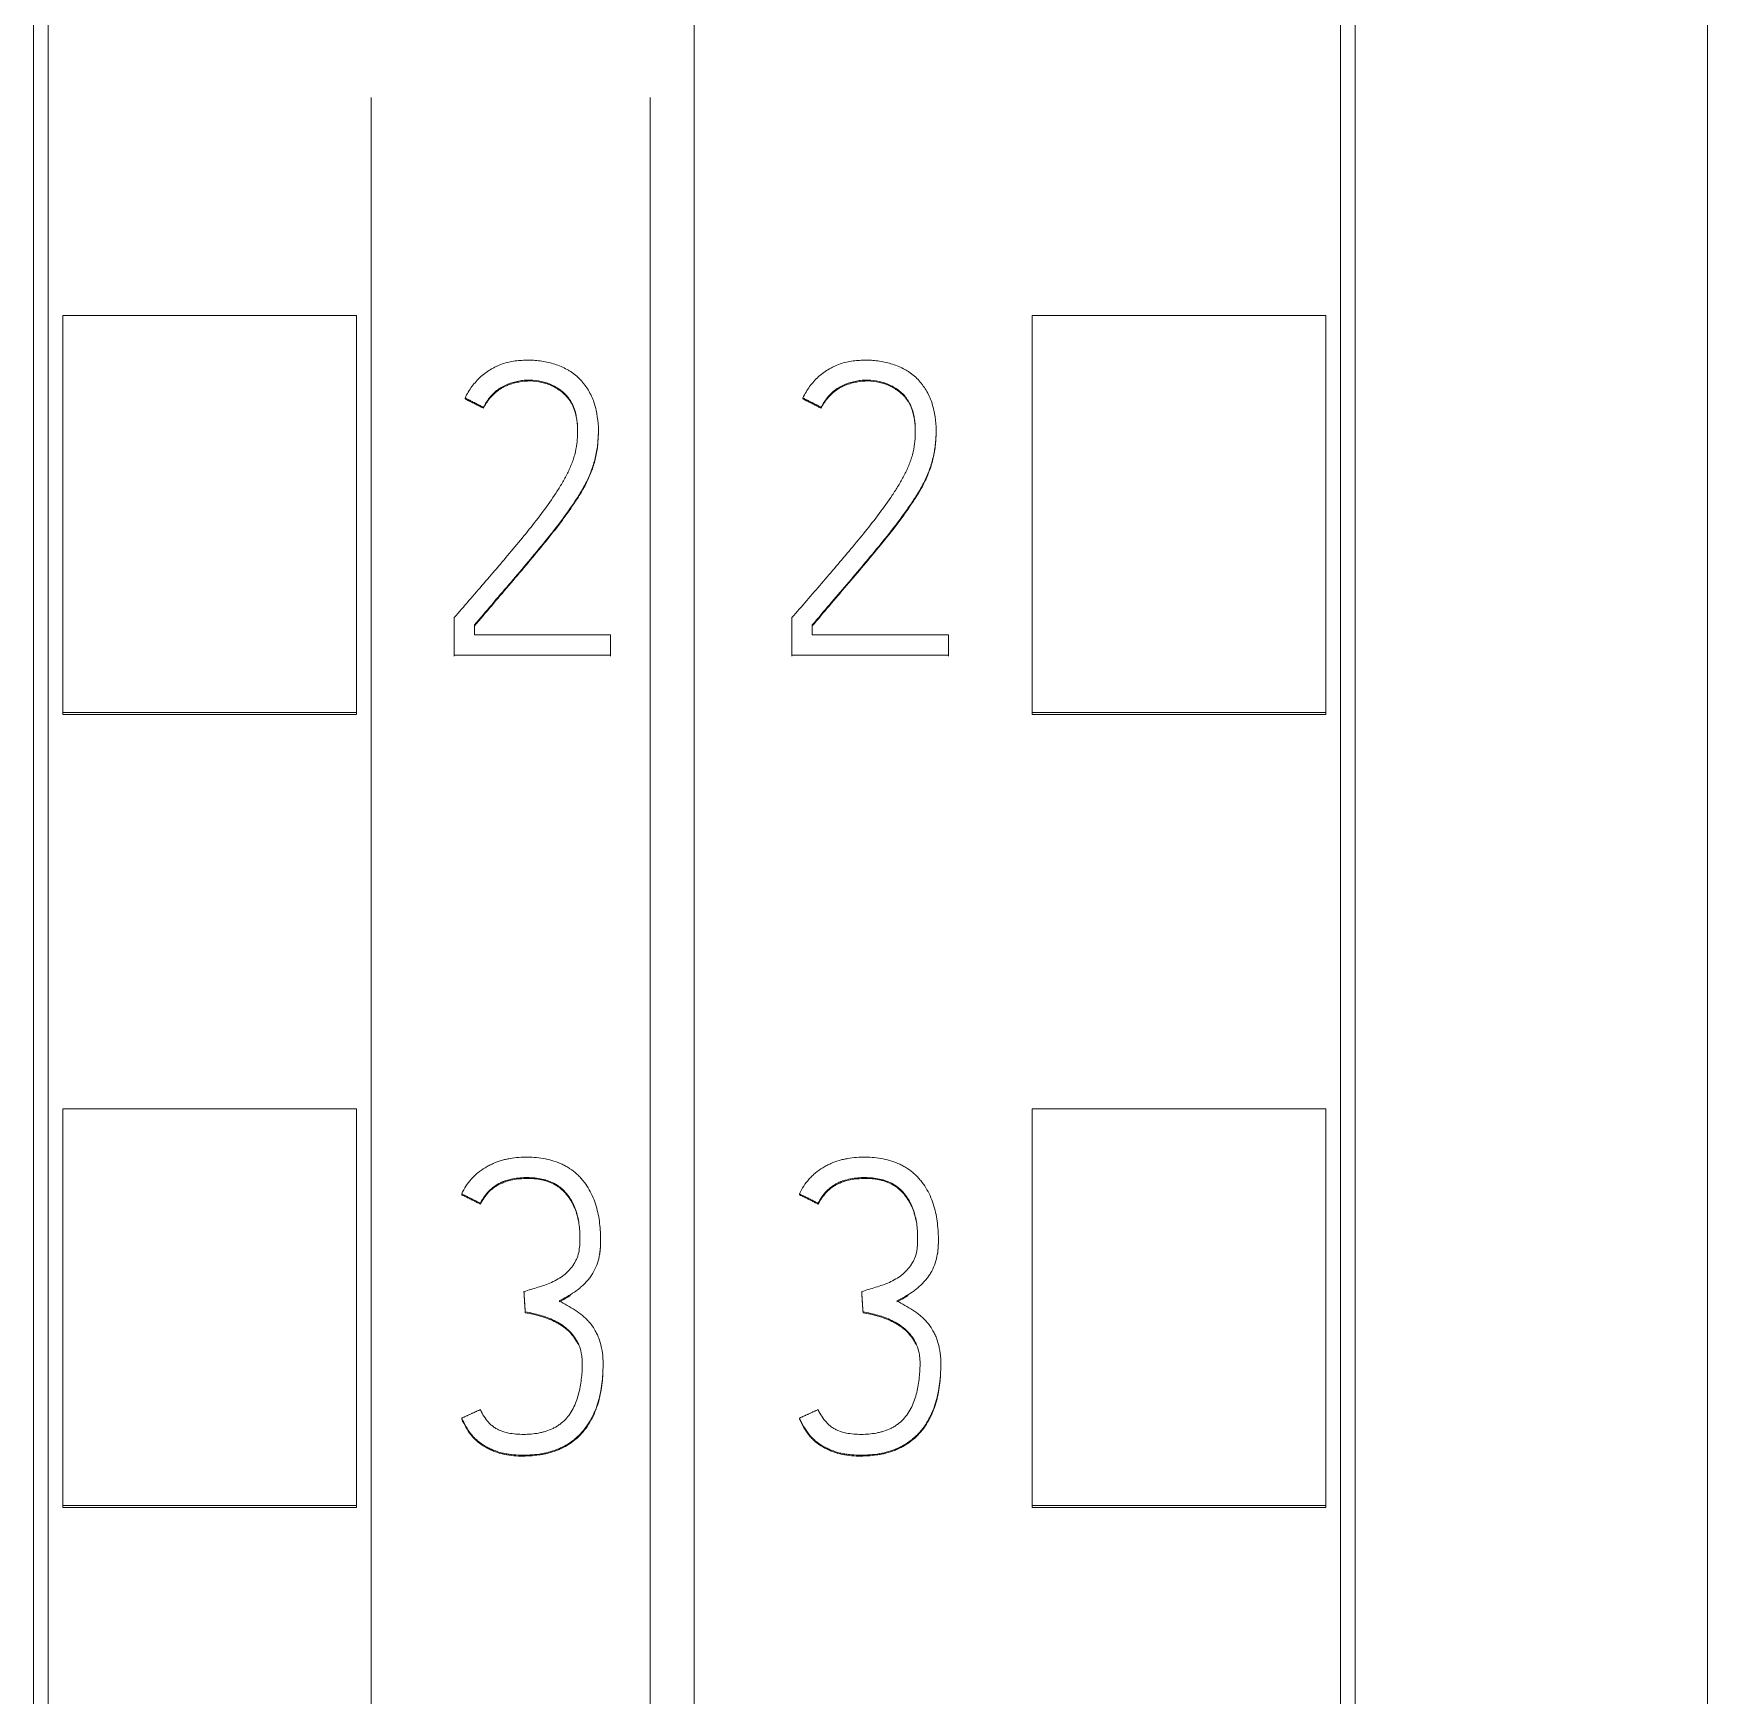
# Model space of a CAD drawing. Header units: millimetres. Extents: x 4137 to 6698, y 1400 to 3585.
# Drawn here: x 5315.75 to 5327.15, y 3282.65 to 3293.96 of the extents above; entities that cross this region are included whole.
import ezdxf

# ---------------------------------------------------------------- set-up
doc = ezdxf.new("R2010")
doc.units = ezdxf.units.MM
doc.layers.add('000-PI-Oprema', color=30, linetype='Continuous', lineweight=5)

msp = doc.modelspace()

# ---------------------------------------------------------------- linework, layer by layer
at = {"layer": '000-PI-Oprema', "color": 0, "linetype": 'ByBlock', "lineweight": 0}
for p, q in [((5320.248, 3360.459), (5320.248, 3247.041)), ((5320.248, 3360.459), (5320.248, 3247.041)), ((5315.848, 3249.363), (5315.848, 3358.178)), ((5324.648, 3358.178), (5324.648, 3249.363)), ((5318.048, 3293.528), (5318.048, 3229.573)), ((5319.948, 3293.528), (5319.948, 3229.573)), ((5315.948, 3289.342), (5315.948, 3292.044)), ((5315.948, 3292.044), (5317.948, 3292.044)), ((5317.948, 3289.342), (5317.948, 3292.044)), ((5322.548, 3289.342), (5322.548, 3292.044)), ((5324.548, 3292.044), (5322.548, 3292.044)), ((5324.548, 3289.342), (5324.548, 3292.044)), ((5318.687, 3291.483), (5318.687, 3291.476)), ((5318.812, 3291.419), (5318.812, 3291.413)), ((5320.987, 3291.483), (5320.987, 3291.476)), ((5321.112, 3291.419), (5321.112, 3291.413)), ((5319.595, 3291.251), (5319.595, 3291.257)), ((5321.895, 3291.251), (5321.895, 3291.257)), ((5318.613, 3289.987), (5318.613, 3289.732)), ((5318.751, 3289.87), (5318.751, 3289.937)), ((5320.913, 3289.987), (5320.913, 3289.732)), ((5321.051, 3289.87), (5321.051, 3289.937)), ((5319.678, 3289.87), (5318.751, 3289.87)), ((5319.678, 3289.732), (5319.678, 3289.87)), ((5321.978, 3289.87), (5321.051, 3289.87)), ((5321.978, 3289.732), (5321.978, 3289.87)), ((5318.613, 3289.732), (5318.613, 3289.725)), ((5318.613, 3289.732), (5319.678, 3289.732)), ((5319.678, 3289.732), (5319.678, 3289.725)), ((5320.913, 3289.732), (5320.913, 3289.725)), ((5320.913, 3289.732), (5321.978, 3289.732)), ((5321.978, 3289.732), (5321.978, 3289.725)), ((5315.948, 3289.328), (5315.948, 3289.342)), ((5315.948, 3289.342), (5317.948, 3289.342)), ((5315.948, 3289.328), (5317.948, 3289.328)), ((5317.948, 3289.328), (5317.948, 3289.342)), ((5322.548, 3289.328), (5322.548, 3289.342)), ((5324.548, 3289.342), (5322.548, 3289.342)), ((5324.548, 3289.328), (5322.548, 3289.328)), ((5324.548, 3289.328), (5324.548, 3289.342)), ((5315.948, 3283.941), (5315.948, 3286.642)), ((5315.948, 3286.642), (5317.948, 3286.642)), ((5317.948, 3283.941), (5317.948, 3286.642)), ((5322.548, 3283.941), (5322.548, 3286.642)), ((5324.548, 3286.642), (5322.548, 3286.642)), ((5324.548, 3283.941), (5324.548, 3286.642)), ((5318.664, 3286.063), (5318.664, 3286.057)), ((5320.964, 3286.063), (5320.964, 3286.057)), ((5318.792, 3285.999), (5318.792, 3285.993)), ((5321.092, 3285.999), (5321.092, 3285.993)), ((5319.61, 3285.745), (5319.61, 3285.751)), ((5321.91, 3285.745), (5321.91, 3285.751)), ((5319.088, 3285.398), (5319.088, 3285.392)), ((5321.388, 3285.398), (5321.388, 3285.392)), ((5319.097, 3285.259), (5319.097, 3285.253)), ((5321.397, 3285.259), (5321.397, 3285.253)), ((5319.627, 3284.891), (5319.627, 3284.898)), ((5321.927, 3284.891), (5321.927, 3284.898)), ((5318.664, 3284.536), (5318.664, 3284.53)), ((5320.964, 3284.536), (5320.964, 3284.53)), ((5315.948, 3283.928), (5315.948, 3283.941)), ((5315.948, 3283.941), (5317.948, 3283.941)), ((5315.948, 3283.928), (5317.948, 3283.928)), ((5317.948, 3283.928), (5317.948, 3283.941)), ((5322.548, 3283.928), (5322.548, 3283.941)), ((5324.548, 3283.941), (5322.548, 3283.941)), ((5324.548, 3283.928), (5322.548, 3283.928)), ((5324.548, 3283.928), (5324.548, 3283.941))]:
    msp.add_line(p, q, dxfattribs=at)
for points, knots in [([(5315.748, 3249.078), (5315.748, 3252.418), (5315.748, 3260.383), (5315.748, 3273.023), (5315.748, 3288.509), (5315.748, 3302.803), (5315.748, 3317.013), (5315.748, 3331.58), (5315.748, 3345.75), (5315.748, 3355.32), (5315.748, 3358.364)], [0, 0, 0, 0, 0.091483, 0.21812, 0.346206, 0.515858, 0.610111, 0.736264, 0.916066, 1, 1, 1, 1]), ([(5324.748, 3358.364), (5324.748, 3355.32), (5324.748, 3345.75), (5324.748, 3331.58), (5324.748, 3317.013), (5324.748, 3302.803), (5324.748, 3288.509), (5324.748, 3273.023), (5324.748, 3260.383), (5324.748, 3252.418), (5324.748, 3249.078)], [0, 0, 0, 0, 0.083934, 0.263736, 0.389889, 0.484142, 0.653794, 0.78188, 0.908517, 1, 1, 1, 1]), ([(5327.148, 3355.298), (5327.148, 3353.275), (5327.148, 3344.726), (5327.148, 3331.58), (5327.148, 3317.013), (5327.148, 3302.803), (5327.148, 3288.509), (5327.148, 3273.023), (5327.148, 3260.265), (5327.148, 3251.383), (5327.148, 3247.126), (5327.148, 3246.328)], [0, 0, 0, 0, 0.055935, 0.236292, 0.362833, 0.457376, 0.627551, 0.756032, 0.883059, 0.978086, 1, 1, 1, 1]), ([(5318.751, 3289.937), (5318.79, 3289.983), (5318.829, 3290.029), (5318.907, 3290.121), (5318.946, 3290.166), (5319.025, 3290.258), (5319.064, 3290.304), (5319.141, 3290.396), (5319.18, 3290.443), (5319.256, 3290.536), (5319.293, 3290.583), (5319.348, 3290.655), (5319.366, 3290.68), (5319.401, 3290.729), (5319.418, 3290.754), (5319.452, 3290.804), (5319.468, 3290.829), (5319.498, 3290.881), (5319.512, 3290.908), (5319.531, 3290.949), (5319.537, 3290.962), (5319.548, 3290.991), (5319.553, 3291.005), (5319.567, 3291.048), (5319.575, 3291.077), (5319.586, 3291.136), (5319.59, 3291.166), (5319.593, 3291.211), (5319.594, 3291.226), (5319.595, 3291.257), (5319.595, 3291.272), (5319.593, 3291.317), (5319.589, 3291.347), (5319.581, 3291.392), (5319.578, 3291.406), (5319.57, 3291.436), (5319.566, 3291.45), (5319.556, 3291.479), (5319.549, 3291.493), (5319.536, 3291.519), (5319.529, 3291.533), (5319.517, 3291.552), (5319.512, 3291.558), (5319.503, 3291.57), (5319.499, 3291.576), (5319.484, 3291.594), (5319.474, 3291.605), (5319.453, 3291.626), (5319.441, 3291.636), (5319.423, 3291.65), (5319.417, 3291.655), (5319.405, 3291.663), (5319.398, 3291.667), (5319.365, 3291.687), (5319.337, 3291.699), (5319.294, 3291.714), (5319.28, 3291.718), (5319.251, 3291.726), (5319.236, 3291.729), (5319.206, 3291.734), (5319.191, 3291.736), (5319.161, 3291.739), (5319.146, 3291.74), (5319.115, 3291.741), (5319.1, 3291.74), (5319.07, 3291.739), (5319.055, 3291.738), (5319.01, 3291.733), (5318.98, 3291.727), (5318.937, 3291.713), (5318.923, 3291.708), (5318.902, 3291.698), (5318.895, 3291.695), (5318.881, 3291.688), (5318.874, 3291.685), (5318.842, 3291.666), (5318.817, 3291.648), (5318.783, 3291.618), (5318.772, 3291.607), (5318.752, 3291.584), (5318.742, 3291.573), (5318.716, 3291.536), (5318.7, 3291.511), (5318.687, 3291.483)], [0, 0, 0, 0, 0.0625, 0.0625, 0.125, 0.125, 0.1875, 0.1875, 0.25, 0.25, 0.3125, 0.3125, 0.34375, 0.34375, 0.375, 0.375, 0.40625, 0.40625, 0.4375, 0.4375, 0.453125, 0.453125, 0.46875, 0.46875, 0.5, 0.5, 0.53125, 0.53125, 0.546875, 0.546875, 0.5625, 0.5625, 0.59375, 0.59375, 0.609375, 0.609375, 0.625, 0.625, 0.640625, 0.640625, 0.65625, 0.65625, 0.664063, 0.664063, 0.671875, 0.671875, 0.6875, 0.6875, 0.703125, 0.703125, 0.710938, 0.710938, 0.71875, 0.71875, 0.75, 0.75, 0.765625, 0.765625, 0.78125, 0.78125, 0.796875, 0.796875, 0.8125, 0.8125, 0.828125, 0.828125, 0.84375, 0.84375, 0.875, 0.875, 0.890625, 0.890625, 0.898438, 0.898438, 0.90625, 0.90625, 0.9375, 0.9375, 0.953125, 0.953125, 0.96875, 0.96875, 1, 1, 1, 1]), ([(5321.051, 3289.937), (5321.09, 3289.983), (5321.129, 3290.029), (5321.207, 3290.121), (5321.246, 3290.166), (5321.325, 3290.258), (5321.364, 3290.304), (5321.441, 3290.396), (5321.48, 3290.443), (5321.556, 3290.536), (5321.593, 3290.583), (5321.648, 3290.655), (5321.666, 3290.68), (5321.701, 3290.729), (5321.718, 3290.754), (5321.752, 3290.804), (5321.768, 3290.829), (5321.798, 3290.881), (5321.812, 3290.908), (5321.831, 3290.949), (5321.837, 3290.962), (5321.848, 3290.991), (5321.853, 3291.005), (5321.867, 3291.048), (5321.875, 3291.077), (5321.886, 3291.136), (5321.89, 3291.166), (5321.893, 3291.211), (5321.894, 3291.226), (5321.895, 3291.257), (5321.895, 3291.272), (5321.893, 3291.317), (5321.889, 3291.347), (5321.881, 3291.392), (5321.878, 3291.406), (5321.87, 3291.436), (5321.866, 3291.45), (5321.856, 3291.479), (5321.849, 3291.493), (5321.836, 3291.519), (5321.829, 3291.533), (5321.817, 3291.552), (5321.812, 3291.558), (5321.803, 3291.57), (5321.799, 3291.576), (5321.784, 3291.594), (5321.774, 3291.605), (5321.753, 3291.626), (5321.741, 3291.636), (5321.723, 3291.65), (5321.717, 3291.655), (5321.705, 3291.663), (5321.698, 3291.667), (5321.665, 3291.687), (5321.637, 3291.699), (5321.594, 3291.714), (5321.58, 3291.718), (5321.551, 3291.726), (5321.536, 3291.729), (5321.506, 3291.734), (5321.491, 3291.736), (5321.461, 3291.739), (5321.446, 3291.74), (5321.415, 3291.741), (5321.4, 3291.74), (5321.37, 3291.739), (5321.355, 3291.738), (5321.31, 3291.733), (5321.28, 3291.727), (5321.237, 3291.713), (5321.223, 3291.708), (5321.202, 3291.698), (5321.195, 3291.695), (5321.181, 3291.688), (5321.174, 3291.685), (5321.142, 3291.666), (5321.117, 3291.648), (5321.083, 3291.618), (5321.072, 3291.607), (5321.052, 3291.584), (5321.042, 3291.573), (5321.016, 3291.536), (5321, 3291.511), (5320.987, 3291.483)], [0, 0, 0, 0, 0.0625, 0.0625, 0.125, 0.125, 0.1875, 0.1875, 0.25, 0.25, 0.3125, 0.3125, 0.34375, 0.34375, 0.375, 0.375, 0.40625, 0.40625, 0.4375, 0.4375, 0.453125, 0.453125, 0.46875, 0.46875, 0.5, 0.5, 0.53125, 0.53125, 0.546875, 0.546875, 0.5625, 0.5625, 0.59375, 0.59375, 0.609375, 0.609375, 0.625, 0.625, 0.640625, 0.640625, 0.65625, 0.65625, 0.664063, 0.664063, 0.671875, 0.671875, 0.6875, 0.6875, 0.703125, 0.703125, 0.710938, 0.710938, 0.71875, 0.71875, 0.75, 0.75, 0.765625, 0.765625, 0.78125, 0.78125, 0.796875, 0.796875, 0.8125, 0.8125, 0.828125, 0.828125, 0.84375, 0.84375, 0.875, 0.875, 0.890625, 0.890625, 0.898438, 0.898438, 0.90625, 0.90625, 0.9375, 0.9375, 0.953125, 0.953125, 0.96875, 0.96875, 1, 1, 1, 1]), ([(5318.812, 3291.419), (5318.824, 3291.442), (5318.837, 3291.464), (5318.861, 3291.495), (5318.87, 3291.504), (5318.889, 3291.523), (5318.899, 3291.531), (5318.93, 3291.554), (5318.953, 3291.566), (5319.001, 3291.586), (5319.026, 3291.593), (5319.064, 3291.6), (5319.077, 3291.602), (5319.103, 3291.604), (5319.116, 3291.605), (5319.155, 3291.604), (5319.181, 3291.601), (5319.218, 3291.593), (5319.231, 3291.589), (5319.256, 3291.581), (5319.268, 3291.576), (5319.303, 3291.56), (5319.325, 3291.546), (5319.355, 3291.522), (5319.365, 3291.513), (5319.383, 3291.494), (5319.391, 3291.484), (5319.402, 3291.468), (5319.406, 3291.462), (5319.412, 3291.451), (5319.421, 3291.434), (5319.428, 3291.416), (5319.437, 3291.391), (5319.44, 3291.378), (5319.445, 3291.353), (5319.447, 3291.34), (5319.451, 3291.314), (5319.452, 3291.302), (5319.453, 3291.276), (5319.453, 3291.263), (5319.453, 3291.237), (5319.453, 3291.224), (5319.451, 3291.198), (5319.45, 3291.185), (5319.445, 3291.147), (5319.44, 3291.121), (5319.43, 3291.084), (5319.426, 3291.071), (5319.418, 3291.047), (5319.413, 3291.035), (5319.398, 3290.999), (5319.387, 3290.975), (5319.364, 3290.93), (5319.351, 3290.908), (5319.324, 3290.864), (5319.31, 3290.842), (5319.268, 3290.778), (5319.238, 3290.737), (5319.145, 3290.613), (5319.08, 3290.533), (5318.981, 3290.415), (5318.948, 3290.376), (5318.881, 3290.298), (5318.848, 3290.259), (5318.781, 3290.181), (5318.747, 3290.142), (5318.68, 3290.064), (5318.646, 3290.025), (5318.613, 3289.987)], [0, 0, 0, 0, 0.03125, 0.03125, 0.046875, 0.046875, 0.0625, 0.0625, 0.09375, 0.09375, 0.125, 0.125, 0.140625, 0.140625, 0.15625, 0.15625, 0.1875, 0.1875, 0.203125, 0.203125, 0.21875, 0.21875, 0.25, 0.25, 0.265625, 0.265625, 0.28125, 0.28125, 0.289063, 0.289063, 0.296875, 0.3125, 0.3125, 0.328125, 0.328125, 0.34375, 0.34375, 0.359375, 0.359375, 0.375, 0.375, 0.390625, 0.390625, 0.40625, 0.40625, 0.4375, 0.4375, 0.453125, 0.453125, 0.46875, 0.46875, 0.5, 0.5, 0.53125, 0.53125, 0.5625, 0.5625, 0.625, 0.625, 0.75, 0.75, 0.8125, 0.8125, 0.875, 0.875, 0.9375, 0.9375, 1, 1, 1, 1]), ([(5319.453, 3291.248), (5319.453, 3291.258), (5319.453, 3291.269), (5319.452, 3291.292), (5319.451, 3291.305), (5319.448, 3291.33), (5319.446, 3291.343), (5319.441, 3291.369), (5319.437, 3291.381), (5319.43, 3291.406), (5319.425, 3291.418), (5319.417, 3291.436), (5319.414, 3291.442), (5319.407, 3291.453), (5319.404, 3291.459), (5319.386, 3291.486), (5319.368, 3291.505), (5319.343, 3291.526), (5319.337, 3291.53), (5319.327, 3291.537), (5319.311, 3291.548), (5319.282, 3291.564), (5319.258, 3291.574), (5319.233, 3291.583), (5319.221, 3291.586), (5319.183, 3291.595), (5319.157, 3291.598), (5319.105, 3291.599), (5319.066, 3291.595), (5319.028, 3291.586), (5319.003, 3291.579), (5318.99, 3291.575), (5318.966, 3291.565), (5318.954, 3291.56), (5318.932, 3291.547), (5318.92, 3291.54), (5318.889, 3291.517), (5318.87, 3291.499), (5318.846, 3291.469), (5318.838, 3291.458), (5318.824, 3291.436), (5318.818, 3291.425), (5318.812, 3291.413)], [0, 0, 0, 0, 0.034384, 0.034384, 0.076368, 0.076368, 0.118351, 0.118351, 0.160334, 0.160334, 0.202317, 0.202317, 0.223309, 0.223309, 0.244301, 0.244301, 0.328267, 0.328267, 0.349259, 0.349259, 0.370251, 0.412234, 0.454217, 0.454217, 0.496201, 0.496201, 0.580167, 0.580167, 0.664134, 0.706117, 0.706117, 0.7481, 0.7481, 0.790084, 0.790084, 0.832067, 0.832067, 0.916033, 0.916033, 0.958017, 0.958017, 1, 1, 1, 1]), ([(5321.112, 3291.419), (5321.124, 3291.442), (5321.137, 3291.464), (5321.161, 3291.495), (5321.17, 3291.504), (5321.189, 3291.523), (5321.199, 3291.531), (5321.23, 3291.554), (5321.253, 3291.566), (5321.301, 3291.586), (5321.326, 3291.593), (5321.364, 3291.6), (5321.377, 3291.602), (5321.403, 3291.604), (5321.416, 3291.605), (5321.455, 3291.604), (5321.481, 3291.601), (5321.518, 3291.593), (5321.531, 3291.589), (5321.556, 3291.581), (5321.568, 3291.576), (5321.603, 3291.56), (5321.625, 3291.546), (5321.655, 3291.522), (5321.665, 3291.513), (5321.683, 3291.494), (5321.691, 3291.484), (5321.702, 3291.468), (5321.706, 3291.462), (5321.712, 3291.451), (5321.721, 3291.434), (5321.728, 3291.416), (5321.737, 3291.391), (5321.74, 3291.378), (5321.745, 3291.353), (5321.747, 3291.34), (5321.751, 3291.314), (5321.752, 3291.302), (5321.753, 3291.276), (5321.753, 3291.263), (5321.753, 3291.237), (5321.753, 3291.224), (5321.751, 3291.198), (5321.75, 3291.185), (5321.745, 3291.147), (5321.74, 3291.121), (5321.73, 3291.084), (5321.726, 3291.071), (5321.718, 3291.047), (5321.713, 3291.035), (5321.698, 3290.999), (5321.687, 3290.975), (5321.664, 3290.93), (5321.651, 3290.908), (5321.624, 3290.864), (5321.61, 3290.842), (5321.568, 3290.778), (5321.538, 3290.737), (5321.445, 3290.613), (5321.38, 3290.533), (5321.281, 3290.415), (5321.248, 3290.376), (5321.181, 3290.298), (5321.148, 3290.259), (5321.081, 3290.181), (5321.047, 3290.142), (5320.98, 3290.064), (5320.946, 3290.025), (5320.913, 3289.987)], [0, 0, 0, 0, 0.03125, 0.03125, 0.046875, 0.046875, 0.0625, 0.0625, 0.09375, 0.09375, 0.125, 0.125, 0.140625, 0.140625, 0.15625, 0.15625, 0.1875, 0.1875, 0.203125, 0.203125, 0.21875, 0.21875, 0.25, 0.25, 0.265625, 0.265625, 0.28125, 0.28125, 0.289062, 0.289062, 0.296875, 0.3125, 0.3125, 0.328125, 0.328125, 0.34375, 0.34375, 0.359375, 0.359375, 0.375, 0.375, 0.390625, 0.390625, 0.40625, 0.40625, 0.4375, 0.4375, 0.453125, 0.453125, 0.46875, 0.46875, 0.5, 0.5, 0.53125, 0.53125, 0.5625, 0.5625, 0.625, 0.625, 0.75, 0.75, 0.8125, 0.8125, 0.875, 0.875, 0.9375, 0.9375, 1, 1, 1, 1]), ([(5321.753, 3291.248), (5321.753, 3291.258), (5321.753, 3291.269), (5321.752, 3291.292), (5321.751, 3291.305), (5321.748, 3291.33), (5321.746, 3291.343), (5321.741, 3291.369), (5321.737, 3291.381), (5321.73, 3291.406), (5321.725, 3291.418), (5321.717, 3291.436), (5321.714, 3291.442), (5321.707, 3291.453), (5321.704, 3291.459), (5321.686, 3291.486), (5321.668, 3291.505), (5321.643, 3291.526), (5321.637, 3291.53), (5321.627, 3291.537), (5321.611, 3291.548), (5321.582, 3291.564), (5321.558, 3291.574), (5321.533, 3291.583), (5321.521, 3291.586), (5321.483, 3291.595), (5321.457, 3291.598), (5321.405, 3291.599), (5321.366, 3291.595), (5321.328, 3291.586), (5321.303, 3291.579), (5321.29, 3291.575), (5321.266, 3291.565), (5321.254, 3291.56), (5321.232, 3291.547), (5321.22, 3291.54), (5321.189, 3291.517), (5321.17, 3291.499), (5321.146, 3291.469), (5321.138, 3291.458), (5321.124, 3291.436), (5321.118, 3291.425), (5321.112, 3291.413)], [0, 0, 0, 0, 0.034384, 0.034384, 0.076368, 0.076368, 0.118351, 0.118351, 0.160334, 0.160334, 0.202317, 0.202317, 0.223309, 0.223309, 0.244301, 0.244301, 0.328267, 0.328267, 0.349259, 0.349259, 0.370251, 0.412234, 0.454217, 0.454217, 0.496201, 0.496201, 0.580167, 0.580167, 0.664134, 0.706117, 0.706117, 0.7481, 0.7481, 0.790084, 0.790084, 0.832067, 0.832067, 0.916033, 0.916033, 0.958017, 0.958017, 1, 1, 1, 1]), ([(5319.595, 3291.25), (5319.595, 3291.245), (5319.595, 3291.239), (5319.594, 3291.218), (5319.593, 3291.203), (5319.59, 3291.158), (5319.586, 3291.128), (5319.574, 3291.069), (5319.567, 3291.04), (5319.553, 3290.997), (5319.547, 3290.983), (5319.536, 3290.954), (5319.53, 3290.94), (5319.511, 3290.899), (5319.497, 3290.873), (5319.467, 3290.821), (5319.45, 3290.796), (5319.417, 3290.746), (5319.4, 3290.721), (5319.365, 3290.673), (5319.347, 3290.648), (5319.293, 3290.576), (5319.255, 3290.529), (5319.179, 3290.436), (5319.141, 3290.39), (5319.063, 3290.297), (5319.024, 3290.252), (5318.946, 3290.16), (5318.907, 3290.114), (5318.829, 3290.022), (5318.79, 3289.976), (5318.751, 3289.93)], [0, 0, 0, 0, 0.010377, 0.010377, 0.038652, 0.038652, 0.095202, 0.095202, 0.151752, 0.151752, 0.180027, 0.180027, 0.208302, 0.208302, 0.264851, 0.264851, 0.321401, 0.321401, 0.377951, 0.377951, 0.434501, 0.434501, 0.547601, 0.547601, 0.660701, 0.660701, 0.7738, 0.7738, 0.8869, 0.8869, 1, 1, 1, 1]), ([(5321.895, 3291.25), (5321.895, 3291.245), (5321.895, 3291.239), (5321.894, 3291.218), (5321.893, 3291.203), (5321.89, 3291.158), (5321.886, 3291.128), (5321.874, 3291.069), (5321.867, 3291.04), (5321.853, 3290.997), (5321.847, 3290.983), (5321.836, 3290.954), (5321.83, 3290.94), (5321.811, 3290.899), (5321.797, 3290.873), (5321.767, 3290.821), (5321.75, 3290.796), (5321.717, 3290.746), (5321.7, 3290.721), (5321.665, 3290.673), (5321.647, 3290.648), (5321.593, 3290.576), (5321.555, 3290.529), (5321.479, 3290.436), (5321.441, 3290.39), (5321.363, 3290.297), (5321.324, 3290.252), (5321.246, 3290.16), (5321.207, 3290.114), (5321.129, 3290.022), (5321.09, 3289.976), (5321.051, 3289.93)], [0, 0, 0, 0, 0.010377, 0.010377, 0.038652, 0.038652, 0.095202, 0.095202, 0.151752, 0.151752, 0.180027, 0.180027, 0.208302, 0.208302, 0.264851, 0.264851, 0.321401, 0.321401, 0.377951, 0.377951, 0.434501, 0.434501, 0.547601, 0.547601, 0.660701, 0.660701, 0.7738, 0.7738, 0.8869, 0.8869, 1, 1, 1, 1]), ([(5318.664, 3286.063), (5318.672, 3286.082), (5318.692, 3286.117), (5318.716, 3286.149), (5318.737, 3286.172), (5318.744, 3286.179), (5318.758, 3286.193), (5318.766, 3286.2), (5318.789, 3286.219), (5318.806, 3286.231), (5318.832, 3286.246), (5318.841, 3286.252), (5318.859, 3286.261), (5318.868, 3286.265), (5318.895, 3286.278), (5318.914, 3286.285), (5318.943, 3286.293), (5318.953, 3286.296), (5318.973, 3286.3), (5318.983, 3286.302), (5319.013, 3286.307), (5319.053, 3286.312), (5319.093, 3286.313), (5319.133, 3286.312), (5319.153, 3286.312), (5319.193, 3286.308), (5319.214, 3286.305), (5319.253, 3286.297), (5319.273, 3286.292), (5319.311, 3286.28), (5319.33, 3286.273), (5319.357, 3286.26), (5319.366, 3286.255), (5319.384, 3286.245), (5319.393, 3286.24), (5319.418, 3286.223), (5319.433, 3286.211), (5319.456, 3286.191), (5319.463, 3286.184), (5319.477, 3286.169), (5319.483, 3286.161), (5319.516, 3286.122), (5319.536, 3286.088), (5319.57, 3286.014), (5319.582, 3285.975), (5319.595, 3285.917), (5319.599, 3285.897), (5319.604, 3285.857), (5319.606, 3285.837), (5319.609, 3285.797), (5319.61, 3285.777), (5319.61, 3285.736), (5319.61, 3285.716), (5319.607, 3285.676), (5319.604, 3285.656), (5319.596, 3285.616), (5319.591, 3285.597), (5319.576, 3285.559), (5319.567, 3285.541), (5319.552, 3285.515), (5319.546, 3285.506), (5319.535, 3285.49), (5319.528, 3285.482), (5319.509, 3285.459), (5319.495, 3285.445), (5319.472, 3285.425), (5319.464, 3285.418), (5319.448, 3285.406), (5319.44, 3285.4), (5319.415, 3285.383), (5319.398, 3285.373), (5319.363, 3285.353), (5319.345, 3285.343), (5319.327, 3285.334)], [0, 0, 0, 0, 0.03125, 0.0625, 0.0625, 0.078125, 0.078125, 0.09375, 0.09375, 0.125, 0.125, 0.140625, 0.140625, 0.15625, 0.15625, 0.1875, 0.1875, 0.203125, 0.203125, 0.21875, 0.21875, 0.25, 0.28125, 0.28125, 0.3125, 0.3125, 0.34375, 0.34375, 0.375, 0.375, 0.40625, 0.40625, 0.421875, 0.421875, 0.4375, 0.4375, 0.46875, 0.46875, 0.484375, 0.484375, 0.5, 0.5, 0.5625, 0.5625, 0.625, 0.625, 0.65625, 0.65625, 0.6875, 0.6875, 0.71875, 0.71875, 0.75, 0.75, 0.78125, 0.78125, 0.8125, 0.8125, 0.84375, 0.84375, 0.859375, 0.859375, 0.875, 0.875, 0.90625, 0.90625, 0.921875, 0.921875, 0.9375, 0.9375, 0.96875, 0.96875, 1, 1, 1, 1]), ([(5320.964, 3286.063), (5320.972, 3286.082), (5320.992, 3286.117), (5321.016, 3286.149), (5321.037, 3286.172), (5321.044, 3286.179), (5321.058, 3286.193), (5321.066, 3286.2), (5321.089, 3286.219), (5321.106, 3286.231), (5321.132, 3286.246), (5321.141, 3286.252), (5321.159, 3286.261), (5321.168, 3286.265), (5321.195, 3286.278), (5321.214, 3286.285), (5321.243, 3286.293), (5321.253, 3286.296), (5321.273, 3286.3), (5321.283, 3286.302), (5321.313, 3286.307), (5321.353, 3286.312), (5321.393, 3286.313), (5321.433, 3286.312), (5321.453, 3286.312), (5321.493, 3286.308), (5321.514, 3286.305), (5321.553, 3286.297), (5321.573, 3286.292), (5321.611, 3286.28), (5321.63, 3286.273), (5321.657, 3286.26), (5321.666, 3286.255), (5321.684, 3286.245), (5321.693, 3286.24), (5321.718, 3286.223), (5321.733, 3286.211), (5321.756, 3286.191), (5321.763, 3286.184), (5321.777, 3286.169), (5321.783, 3286.161), (5321.816, 3286.122), (5321.836, 3286.088), (5321.87, 3286.014), (5321.882, 3285.975), (5321.895, 3285.917), (5321.899, 3285.897), (5321.904, 3285.857), (5321.906, 3285.837), (5321.909, 3285.797), (5321.91, 3285.777), (5321.91, 3285.736), (5321.91, 3285.716), (5321.907, 3285.676), (5321.904, 3285.656), (5321.896, 3285.616), (5321.891, 3285.597), (5321.876, 3285.559), (5321.867, 3285.541), (5321.852, 3285.515), (5321.846, 3285.506), (5321.835, 3285.49), (5321.828, 3285.482), (5321.809, 3285.459), (5321.795, 3285.445), (5321.772, 3285.425), (5321.764, 3285.418), (5321.748, 3285.406), (5321.74, 3285.4), (5321.715, 3285.383), (5321.698, 3285.373), (5321.663, 3285.353), (5321.645, 3285.343), (5321.627, 3285.334)], [0, 0, 0, 0, 0.03125, 0.0625, 0.0625, 0.078125, 0.078125, 0.09375, 0.09375, 0.125, 0.125, 0.140625, 0.140625, 0.15625, 0.15625, 0.1875, 0.1875, 0.203125, 0.203125, 0.21875, 0.21875, 0.25, 0.28125, 0.28125, 0.3125, 0.3125, 0.34375, 0.34375, 0.375, 0.375, 0.40625, 0.40625, 0.421875, 0.421875, 0.4375, 0.4375, 0.46875, 0.46875, 0.484375, 0.484375, 0.5, 0.5, 0.5625, 0.5625, 0.625, 0.625, 0.65625, 0.65625, 0.6875, 0.6875, 0.71875, 0.71875, 0.75, 0.75, 0.78125, 0.78125, 0.8125, 0.8125, 0.84375, 0.84375, 0.859375, 0.859375, 0.875, 0.875, 0.90625, 0.90625, 0.921875, 0.921875, 0.9375, 0.9375, 0.96875, 0.96875, 1, 1, 1, 1]), ([(5319.088, 3285.398), (5319.12, 3285.407), (5319.151, 3285.417), (5319.214, 3285.437), (5319.246, 3285.446), (5319.291, 3285.467), (5319.306, 3285.475), (5319.334, 3285.492), (5319.348, 3285.501), (5319.367, 3285.516), (5319.374, 3285.521), (5319.386, 3285.533), (5319.392, 3285.539), (5319.408, 3285.557), (5319.418, 3285.57), (5319.431, 3285.591), (5319.436, 3285.598), (5319.443, 3285.613), (5319.447, 3285.62), (5319.456, 3285.644), (5319.46, 3285.659), (5319.466, 3285.692), (5319.467, 3285.708), (5319.469, 3285.742), (5319.469, 3285.758), (5319.468, 3285.807), (5319.466, 3285.84), (5319.458, 3285.889), (5319.454, 3285.905), (5319.448, 3285.929), (5319.446, 3285.937), (5319.44, 3285.953), (5319.438, 3285.961), (5319.428, 3285.984), (5319.421, 3285.999), (5319.405, 3286.028), (5319.396, 3286.042), (5319.375, 3286.068), (5319.364, 3286.08), (5319.347, 3286.098), (5319.34, 3286.103), (5319.327, 3286.113), (5319.321, 3286.118), (5319.299, 3286.132), (5319.285, 3286.14), (5319.254, 3286.152), (5319.238, 3286.157), (5319.206, 3286.165), (5319.189, 3286.168), (5319.157, 3286.172), (5319.14, 3286.173), (5319.107, 3286.174), (5319.09, 3286.174), (5319.057, 3286.172), (5319.04, 3286.17), (5319.008, 3286.165), (5318.992, 3286.161), (5318.968, 3286.154), (5318.96, 3286.152), (5318.944, 3286.146), (5318.936, 3286.143), (5318.921, 3286.135), (5318.914, 3286.132), (5318.9, 3286.123), (5318.893, 3286.118), (5318.873, 3286.104), (5318.86, 3286.093), (5318.837, 3286.069), (5318.826, 3286.056), (5318.807, 3286.029), (5318.799, 3286.014), (5318.792, 3285.999)], [0, 0, 0, 0, 0.0625, 0.0625, 0.125, 0.125, 0.15625, 0.15625, 0.1875, 0.1875, 0.203125, 0.203125, 0.21875, 0.21875, 0.25, 0.25, 0.265625, 0.265625, 0.28125, 0.28125, 0.3125, 0.3125, 0.34375, 0.34375, 0.375, 0.375, 0.4375, 0.4375, 0.46875, 0.46875, 0.484375, 0.484375, 0.5, 0.5, 0.53125, 0.53125, 0.5625, 0.5625, 0.59375, 0.59375, 0.609375, 0.609375, 0.625, 0.625, 0.65625, 0.65625, 0.6875, 0.6875, 0.71875, 0.71875, 0.75, 0.75, 0.78125, 0.78125, 0.8125, 0.8125, 0.84375, 0.84375, 0.859375, 0.859375, 0.875, 0.875, 0.890625, 0.890625, 0.90625, 0.90625, 0.9375, 0.9375, 0.96875, 0.96875, 1, 1, 1, 1]), ([(5318.792, 3285.993), (5318.799, 3286.008), (5318.807, 3286.022), (5318.826, 3286.049), (5318.836, 3286.062), (5318.853, 3286.08), (5318.859, 3286.086), (5318.872, 3286.097), (5318.878, 3286.102), (5318.892, 3286.112), (5318.899, 3286.116), (5318.913, 3286.125), (5318.92, 3286.128), (5318.942, 3286.139), (5318.958, 3286.145), (5318.99, 3286.155), (5319.006, 3286.158), (5319.038, 3286.164), (5319.055, 3286.165), (5319.088, 3286.168), (5319.105, 3286.168), (5319.154, 3286.167), (5319.187, 3286.164), (5319.227, 3286.154), (5319.236, 3286.152), (5319.251, 3286.147), (5319.259, 3286.144), (5319.282, 3286.135), (5319.297, 3286.127), (5319.318, 3286.114), (5319.325, 3286.109), (5319.338, 3286.099), (5319.344, 3286.093), (5319.362, 3286.076), (5319.374, 3286.064), (5319.389, 3286.044), (5319.394, 3286.038), (5319.403, 3286.024), (5319.416, 3286.003), (5319.427, 3285.981), (5319.44, 3285.95), (5319.445, 3285.934), (5319.453, 3285.904), (5319.456, 3285.891), (5319.459, 3285.877)], [0, 0, 0, 0, 0.055991, 0.055991, 0.111982, 0.111982, 0.139978, 0.139978, 0.167973, 0.167973, 0.195969, 0.195969, 0.223964, 0.223964, 0.279955, 0.279955, 0.335946, 0.335946, 0.391937, 0.391937, 0.447928, 0.447928, 0.55991, 0.55991, 0.587906, 0.587906, 0.615901, 0.615901, 0.671892, 0.671892, 0.699888, 0.699888, 0.727884, 0.727884, 0.783875, 0.783875, 0.81187, 0.81187, 0.839866, 0.895857, 0.895857, 0.951848, 0.951848, 1, 1, 1, 1]), ([(5321.388, 3285.398), (5321.42, 3285.407), (5321.451, 3285.417), (5321.514, 3285.437), (5321.546, 3285.446), (5321.591, 3285.467), (5321.606, 3285.475), (5321.634, 3285.492), (5321.648, 3285.501), (5321.667, 3285.516), (5321.674, 3285.521), (5321.686, 3285.533), (5321.692, 3285.539), (5321.708, 3285.557), (5321.718, 3285.57), (5321.731, 3285.591), (5321.736, 3285.598), (5321.743, 3285.613), (5321.747, 3285.62), (5321.756, 3285.644), (5321.76, 3285.659), (5321.766, 3285.692), (5321.767, 3285.708), (5321.769, 3285.742), (5321.769, 3285.758), (5321.768, 3285.807), (5321.766, 3285.84), (5321.758, 3285.889), (5321.754, 3285.905), (5321.748, 3285.929), (5321.746, 3285.937), (5321.74, 3285.953), (5321.738, 3285.961), (5321.728, 3285.984), (5321.721, 3285.999), (5321.705, 3286.028), (5321.696, 3286.042), (5321.675, 3286.068), (5321.664, 3286.08), (5321.647, 3286.098), (5321.64, 3286.103), (5321.627, 3286.113), (5321.621, 3286.118), (5321.599, 3286.132), (5321.585, 3286.14), (5321.554, 3286.152), (5321.538, 3286.157), (5321.506, 3286.165), (5321.489, 3286.168), (5321.457, 3286.172), (5321.44, 3286.173), (5321.407, 3286.174), (5321.39, 3286.174), (5321.357, 3286.172), (5321.34, 3286.17), (5321.308, 3286.165), (5321.292, 3286.161), (5321.268, 3286.154), (5321.26, 3286.152), (5321.244, 3286.146), (5321.236, 3286.143), (5321.221, 3286.135), (5321.214, 3286.132), (5321.2, 3286.123), (5321.193, 3286.118), (5321.173, 3286.104), (5321.16, 3286.093), (5321.137, 3286.069), (5321.126, 3286.056), (5321.107, 3286.029), (5321.099, 3286.014), (5321.092, 3285.999)], [0, 0, 0, 0, 0.0625, 0.0625, 0.125, 0.125, 0.15625, 0.15625, 0.1875, 0.1875, 0.203125, 0.203125, 0.21875, 0.21875, 0.25, 0.25, 0.265625, 0.265625, 0.28125, 0.28125, 0.3125, 0.3125, 0.34375, 0.34375, 0.375, 0.375, 0.4375, 0.4375, 0.46875, 0.46875, 0.484375, 0.484375, 0.5, 0.5, 0.53125, 0.53125, 0.5625, 0.5625, 0.59375, 0.59375, 0.609375, 0.609375, 0.625, 0.625, 0.65625, 0.65625, 0.6875, 0.6875, 0.71875, 0.71875, 0.75, 0.75, 0.78125, 0.78125, 0.8125, 0.8125, 0.84375, 0.84375, 0.859375, 0.859375, 0.875, 0.875, 0.890625, 0.890625, 0.90625, 0.90625, 0.9375, 0.9375, 0.96875, 0.96875, 1, 1, 1, 1]), ([(5321.092, 3285.993), (5321.099, 3286.008), (5321.107, 3286.022), (5321.126, 3286.049), (5321.136, 3286.062), (5321.153, 3286.08), (5321.159, 3286.086), (5321.172, 3286.097), (5321.178, 3286.102), (5321.192, 3286.112), (5321.199, 3286.116), (5321.213, 3286.125), (5321.22, 3286.128), (5321.242, 3286.139), (5321.258, 3286.145), (5321.29, 3286.155), (5321.306, 3286.158), (5321.338, 3286.164), (5321.355, 3286.165), (5321.388, 3286.168), (5321.405, 3286.168), (5321.454, 3286.167), (5321.487, 3286.164), (5321.527, 3286.154), (5321.536, 3286.152), (5321.551, 3286.147), (5321.559, 3286.144), (5321.582, 3286.135), (5321.597, 3286.127), (5321.618, 3286.114), (5321.625, 3286.109), (5321.638, 3286.099), (5321.644, 3286.093), (5321.662, 3286.076), (5321.674, 3286.064), (5321.689, 3286.044), (5321.694, 3286.038), (5321.703, 3286.024), (5321.716, 3286.003), (5321.727, 3285.981), (5321.74, 3285.95), (5321.745, 3285.934), (5321.753, 3285.904), (5321.756, 3285.891), (5321.759, 3285.877)], [0, 0, 0, 0, 0.055991, 0.055991, 0.111982, 0.111982, 0.139978, 0.139978, 0.167973, 0.167973, 0.195969, 0.195969, 0.223964, 0.223964, 0.279955, 0.279955, 0.335946, 0.335946, 0.391937, 0.391937, 0.447928, 0.447928, 0.55991, 0.55991, 0.587906, 0.587906, 0.615901, 0.615901, 0.671892, 0.671892, 0.699888, 0.699888, 0.727884, 0.727884, 0.783875, 0.783875, 0.81187, 0.81187, 0.839866, 0.895857, 0.895857, 0.951848, 0.951848, 1, 1, 1, 1]), ([(5319.604, 3285.652), (5319.606, 3285.664), (5319.607, 3285.676), (5319.609, 3285.707), (5319.61, 3285.726), (5319.61, 3285.744)], [0, 0, 0, 0, 0.4, 0.4, 1, 1, 1, 1]), ([(5321.904, 3285.652), (5321.906, 3285.664), (5321.907, 3285.676), (5321.909, 3285.707), (5321.91, 3285.726), (5321.91, 3285.744)], [0, 0, 0, 0, 0.4, 0.4, 1, 1, 1, 1]), ([(5319.327, 3285.328), (5319.345, 3285.337), (5319.363, 3285.347), (5319.388, 3285.361), (5319.396, 3285.366), (5319.404, 3285.371)], [0, 0, 0, 0, 0.680967, 0.680967, 1, 1, 1, 1]), ([(5321.627, 3285.328), (5321.645, 3285.337), (5321.663, 3285.347), (5321.688, 3285.361), (5321.696, 3285.366), (5321.704, 3285.371)], [0, 0, 0, 0, 0.680967, 0.680967, 1, 1, 1, 1]), ([(5319.327, 3285.334), (5319.346, 3285.325), (5319.364, 3285.314), (5319.4, 3285.293), (5319.418, 3285.282), (5319.454, 3285.259), (5319.471, 3285.247), (5319.495, 3285.227), (5319.503, 3285.22), (5319.518, 3285.205), (5319.525, 3285.197), (5319.546, 3285.174), (5319.558, 3285.157), (5319.574, 3285.129), (5319.579, 3285.12), (5319.589, 3285.101), (5319.593, 3285.091), (5319.604, 3285.062), (5319.61, 3285.042), (5319.617, 3285.011), (5319.619, 3285), (5319.622, 3284.979), (5319.624, 3284.969), (5319.626, 3284.937), (5319.627, 3284.916), (5319.626, 3284.875), (5319.626, 3284.854), (5319.623, 3284.812), (5319.621, 3284.791), (5319.616, 3284.749), (5319.612, 3284.728), (5319.6, 3284.667), (5319.589, 3284.627), (5319.569, 3284.578), (5319.565, 3284.569), (5319.556, 3284.549), (5319.551, 3284.54), (5319.536, 3284.512), (5319.525, 3284.494), (5319.5, 3284.46), (5319.487, 3284.444), (5319.465, 3284.421), (5319.457, 3284.414), (5319.441, 3284.399), (5319.433, 3284.393), (5319.408, 3284.373), (5319.391, 3284.362), (5319.363, 3284.346), (5319.354, 3284.341), (5319.335, 3284.332), (5319.325, 3284.328), (5319.276, 3284.308), (5319.235, 3284.298), (5319.172, 3284.288), (5319.151, 3284.286), (5319.109, 3284.284), (5319.088, 3284.284), (5319.046, 3284.284), (5319.025, 3284.285), (5318.993, 3284.289), (5318.983, 3284.29), (5318.962, 3284.294), (5318.951, 3284.296), (5318.92, 3284.303), (5318.9, 3284.31), (5318.871, 3284.322), (5318.861, 3284.326), (5318.842, 3284.335), (5318.833, 3284.34), (5318.805, 3284.356), (5318.788, 3284.368), (5318.764, 3284.389), (5318.756, 3284.396), (5318.741, 3284.411), (5318.734, 3284.419), (5318.714, 3284.444), (5318.703, 3284.462), (5318.682, 3284.498), (5318.672, 3284.517), (5318.664, 3284.536)], [0, 0, 0, 0, 0.03125, 0.03125, 0.0625, 0.0625, 0.09375, 0.09375, 0.109375, 0.109375, 0.125, 0.125, 0.15625, 0.15625, 0.171875, 0.171875, 0.1875, 0.1875, 0.21875, 0.21875, 0.234375, 0.234375, 0.25, 0.25, 0.28125, 0.28125, 0.3125, 0.3125, 0.34375, 0.34375, 0.375, 0.375, 0.4375, 0.4375, 0.453125, 0.453125, 0.46875, 0.46875, 0.5, 0.5, 0.53125, 0.53125, 0.546875, 0.546875, 0.5625, 0.5625, 0.59375, 0.59375, 0.609375, 0.609375, 0.625, 0.625, 0.6875, 0.6875, 0.71875, 0.71875, 0.75, 0.75, 0.78125, 0.78125, 0.796875, 0.796875, 0.8125, 0.8125, 0.84375, 0.84375, 0.859375, 0.859375, 0.875, 0.875, 0.90625, 0.90625, 0.921875, 0.921875, 0.9375, 0.9375, 0.96875, 0.96875, 1, 1, 1, 1]), ([(5318.792, 3284.594), (5318.798, 3284.578), (5318.806, 3284.563), (5318.825, 3284.534), (5318.835, 3284.52), (5318.853, 3284.501), (5318.859, 3284.495), (5318.872, 3284.483), (5318.879, 3284.478), (5318.893, 3284.468), (5318.901, 3284.464), (5318.916, 3284.456), (5318.924, 3284.452), (5318.948, 3284.443), (5318.965, 3284.438), (5318.999, 3284.431), (5319.016, 3284.429), (5319.051, 3284.426), (5319.068, 3284.425), (5319.102, 3284.425), (5319.119, 3284.426), (5319.154, 3284.429), (5319.171, 3284.431), (5319.196, 3284.436), (5319.205, 3284.438), (5319.222, 3284.442), (5319.23, 3284.444), (5319.255, 3284.452), (5319.271, 3284.459), (5319.294, 3284.47), (5319.302, 3284.474), (5319.317, 3284.483), (5319.324, 3284.488), (5319.345, 3284.503), (5319.358, 3284.515), (5319.382, 3284.54), (5319.393, 3284.553), (5319.412, 3284.582), (5319.421, 3284.597), (5319.436, 3284.629), (5319.442, 3284.645), (5319.459, 3284.694), (5319.467, 3284.727), (5319.476, 3284.778), (5319.478, 3284.795), (5319.482, 3284.83), (5319.483, 3284.847), (5319.485, 3284.882), (5319.485, 3284.899), (5319.485, 3284.925), (5319.484, 3284.934), (5319.483, 3284.951), (5319.482, 3284.959), (5319.478, 3284.985), (5319.474, 3285.002), (5319.466, 3285.026), (5319.462, 3285.034), (5319.455, 3285.05), (5319.451, 3285.058), (5319.438, 3285.08), (5319.428, 3285.094), (5319.406, 3285.121), (5319.394, 3285.133), (5319.367, 3285.156), (5319.353, 3285.166), (5319.324, 3285.185), (5319.309, 3285.193), (5319.278, 3285.208), (5319.262, 3285.215), (5319.23, 3285.227), (5319.214, 3285.232), (5319.164, 3285.246), (5319.131, 3285.254), (5319.097, 3285.259)], [0, 0, 0, 0, 0.03125, 0.03125, 0.0625, 0.0625, 0.078125, 0.078125, 0.09375, 0.09375, 0.109375, 0.109375, 0.125, 0.125, 0.15625, 0.15625, 0.1875, 0.1875, 0.21875, 0.21875, 0.25, 0.25, 0.28125, 0.28125, 0.296875, 0.296875, 0.3125, 0.3125, 0.34375, 0.34375, 0.359375, 0.359375, 0.375, 0.375, 0.40625, 0.40625, 0.4375, 0.4375, 0.46875, 0.46875, 0.5, 0.5, 0.5625, 0.5625, 0.59375, 0.59375, 0.625, 0.625, 0.65625, 0.65625, 0.671875, 0.671875, 0.6875, 0.6875, 0.71875, 0.71875, 0.734375, 0.734375, 0.75, 0.75, 0.78125, 0.78125, 0.8125, 0.8125, 0.84375, 0.84375, 0.875, 0.875, 0.90625, 0.90625, 0.9375, 0.9375, 1, 1, 1, 1]), ([(5319.097, 3285.253), (5319.131, 3285.248), (5319.164, 3285.24), (5319.214, 3285.226), (5319.23, 3285.221), (5319.262, 3285.209), (5319.278, 3285.202), (5319.301, 3285.191), (5319.309, 3285.187), (5319.324, 3285.178), (5319.332, 3285.174), (5319.354, 3285.16), (5319.367, 3285.15), (5319.387, 3285.133), (5319.394, 3285.127), (5319.406, 3285.114), (5319.411, 3285.108), (5319.428, 3285.088), (5319.438, 3285.074), (5319.451, 3285.051), (5319.455, 3285.044), (5319.459, 3285.035), (5319.459, 3285.035), (5319.459, 3285.035)], [0, 0, 0, 0, 0.234563, 0.234563, 0.351844, 0.351844, 0.469126, 0.469126, 0.527766, 0.527766, 0.586407, 0.586407, 0.703689, 0.703689, 0.762329, 0.762329, 0.82097, 0.82097, 0.938251, 0.938251, 0.996892, 0.996892, 1, 1, 1, 1]), ([(5321.627, 3285.334), (5321.646, 3285.325), (5321.664, 3285.314), (5321.7, 3285.293), (5321.718, 3285.282), (5321.754, 3285.259), (5321.771, 3285.247), (5321.795, 3285.227), (5321.803, 3285.22), (5321.818, 3285.205), (5321.825, 3285.197), (5321.846, 3285.174), (5321.858, 3285.157), (5321.874, 3285.129), (5321.879, 3285.12), (5321.889, 3285.101), (5321.893, 3285.091), (5321.904, 3285.062), (5321.91, 3285.042), (5321.917, 3285.011), (5321.919, 3285), (5321.922, 3284.979), (5321.924, 3284.969), (5321.926, 3284.937), (5321.927, 3284.916), (5321.926, 3284.875), (5321.926, 3284.854), (5321.923, 3284.812), (5321.921, 3284.791), (5321.916, 3284.749), (5321.912, 3284.728), (5321.9, 3284.667), (5321.889, 3284.627), (5321.869, 3284.578), (5321.865, 3284.569), (5321.856, 3284.549), (5321.851, 3284.54), (5321.836, 3284.512), (5321.825, 3284.494), (5321.8, 3284.46), (5321.787, 3284.444), (5321.765, 3284.421), (5321.757, 3284.414), (5321.741, 3284.399), (5321.733, 3284.393), (5321.708, 3284.373), (5321.691, 3284.362), (5321.663, 3284.346), (5321.654, 3284.341), (5321.635, 3284.332), (5321.625, 3284.328), (5321.576, 3284.308), (5321.535, 3284.298), (5321.472, 3284.288), (5321.451, 3284.286), (5321.409, 3284.284), (5321.388, 3284.284), (5321.346, 3284.284), (5321.325, 3284.285), (5321.293, 3284.289), (5321.283, 3284.29), (5321.262, 3284.294), (5321.251, 3284.296), (5321.22, 3284.303), (5321.2, 3284.31), (5321.171, 3284.322), (5321.161, 3284.326), (5321.142, 3284.335), (5321.133, 3284.34), (5321.105, 3284.356), (5321.088, 3284.368), (5321.064, 3284.389), (5321.056, 3284.396), (5321.041, 3284.411), (5321.034, 3284.419), (5321.014, 3284.444), (5321.003, 3284.462), (5320.982, 3284.498), (5320.972, 3284.517), (5320.964, 3284.536)], [0, 0, 0, 0, 0.03125, 0.03125, 0.0625, 0.0625, 0.09375, 0.09375, 0.109375, 0.109375, 0.125, 0.125, 0.15625, 0.15625, 0.171875, 0.171875, 0.1875, 0.1875, 0.21875, 0.21875, 0.234375, 0.234375, 0.25, 0.25, 0.28125, 0.28125, 0.3125, 0.3125, 0.34375, 0.34375, 0.375, 0.375, 0.4375, 0.4375, 0.453125, 0.453125, 0.46875, 0.46875, 0.5, 0.5, 0.53125, 0.53125, 0.546875, 0.546875, 0.5625, 0.5625, 0.59375, 0.59375, 0.609375, 0.609375, 0.625, 0.625, 0.6875, 0.6875, 0.71875, 0.71875, 0.75, 0.75, 0.78125, 0.78125, 0.796875, 0.796875, 0.8125, 0.8125, 0.84375, 0.84375, 0.859375, 0.859375, 0.875, 0.875, 0.90625, 0.90625, 0.921875, 0.921875, 0.9375, 0.9375, 0.96875, 0.96875, 1, 1, 1, 1]), ([(5321.092, 3284.594), (5321.098, 3284.578), (5321.106, 3284.563), (5321.125, 3284.534), (5321.135, 3284.52), (5321.153, 3284.501), (5321.159, 3284.495), (5321.172, 3284.483), (5321.179, 3284.478), (5321.193, 3284.468), (5321.201, 3284.464), (5321.216, 3284.456), (5321.224, 3284.452), (5321.248, 3284.443), (5321.265, 3284.438), (5321.299, 3284.431), (5321.316, 3284.429), (5321.351, 3284.426), (5321.368, 3284.425), (5321.402, 3284.425), (5321.419, 3284.426), (5321.454, 3284.429), (5321.471, 3284.431), (5321.496, 3284.436), (5321.505, 3284.438), (5321.522, 3284.442), (5321.53, 3284.444), (5321.555, 3284.452), (5321.571, 3284.459), (5321.594, 3284.47), (5321.602, 3284.474), (5321.617, 3284.483), (5321.624, 3284.488), (5321.645, 3284.503), (5321.658, 3284.515), (5321.682, 3284.54), (5321.693, 3284.553), (5321.712, 3284.582), (5321.721, 3284.597), (5321.736, 3284.629), (5321.742, 3284.645), (5321.759, 3284.694), (5321.767, 3284.727), (5321.776, 3284.778), (5321.778, 3284.795), (5321.782, 3284.83), (5321.783, 3284.847), (5321.785, 3284.882), (5321.785, 3284.899), (5321.785, 3284.925), (5321.784, 3284.934), (5321.783, 3284.951), (5321.782, 3284.959), (5321.778, 3284.985), (5321.774, 3285.002), (5321.766, 3285.026), (5321.762, 3285.034), (5321.755, 3285.05), (5321.751, 3285.058), (5321.738, 3285.08), (5321.728, 3285.094), (5321.706, 3285.121), (5321.694, 3285.133), (5321.667, 3285.156), (5321.653, 3285.166), (5321.624, 3285.185), (5321.609, 3285.193), (5321.578, 3285.208), (5321.562, 3285.215), (5321.53, 3285.227), (5321.514, 3285.232), (5321.464, 3285.246), (5321.431, 3285.254), (5321.397, 3285.259)], [0, 0, 0, 0, 0.03125, 0.03125, 0.0625, 0.0625, 0.078125, 0.078125, 0.09375, 0.09375, 0.109375, 0.109375, 0.125, 0.125, 0.15625, 0.15625, 0.1875, 0.1875, 0.21875, 0.21875, 0.25, 0.25, 0.28125, 0.28125, 0.296875, 0.296875, 0.3125, 0.3125, 0.34375, 0.34375, 0.359375, 0.359375, 0.375, 0.375, 0.40625, 0.40625, 0.4375, 0.4375, 0.46875, 0.46875, 0.5, 0.5, 0.5625, 0.5625, 0.59375, 0.59375, 0.625, 0.625, 0.65625, 0.65625, 0.671875, 0.671875, 0.6875, 0.6875, 0.71875, 0.71875, 0.734375, 0.734375, 0.75, 0.75, 0.78125, 0.78125, 0.8125, 0.8125, 0.84375, 0.84375, 0.875, 0.875, 0.90625, 0.90625, 0.9375, 0.9375, 1, 1, 1, 1]), ([(5321.397, 3285.253), (5321.431, 3285.248), (5321.464, 3285.24), (5321.514, 3285.226), (5321.53, 3285.221), (5321.562, 3285.209), (5321.578, 3285.202), (5321.601, 3285.191), (5321.609, 3285.187), (5321.624, 3285.178), (5321.632, 3285.174), (5321.654, 3285.16), (5321.667, 3285.15), (5321.687, 3285.133), (5321.694, 3285.127), (5321.706, 3285.114), (5321.711, 3285.108), (5321.728, 3285.088), (5321.738, 3285.074), (5321.751, 3285.051), (5321.755, 3285.044), (5321.759, 3285.035), (5321.759, 3285.035), (5321.759, 3285.035)], [0, 0, 0, 0, 0.234563, 0.234563, 0.351844, 0.351844, 0.469126, 0.469126, 0.527766, 0.527766, 0.586407, 0.586407, 0.703689, 0.703689, 0.762329, 0.762329, 0.82097, 0.82097, 0.938251, 0.938251, 0.996892, 0.996892, 1, 1, 1, 1]), ([(5318.664, 3284.53), (5318.672, 3284.51), (5318.682, 3284.492), (5318.703, 3284.455), (5318.714, 3284.438), (5318.734, 3284.413), (5318.741, 3284.405), (5318.756, 3284.39), (5318.764, 3284.382), (5318.788, 3284.362), (5318.805, 3284.35), (5318.832, 3284.334), (5318.842, 3284.329), (5318.861, 3284.32), (5318.87, 3284.316), (5318.899, 3284.304), (5318.919, 3284.297), (5318.96, 3284.287), (5318.981, 3284.284), (5319.023, 3284.279), (5319.044, 3284.278), (5319.086, 3284.277), (5319.107, 3284.278), (5319.149, 3284.28), (5319.17, 3284.282), (5319.201, 3284.287), (5319.212, 3284.288), (5319.232, 3284.292), (5319.243, 3284.295), (5319.273, 3284.303), (5319.293, 3284.309), (5319.322, 3284.32), (5319.332, 3284.325), (5319.351, 3284.334), (5319.361, 3284.338), (5319.388, 3284.354), (5319.406, 3284.365), (5319.439, 3284.391), (5319.455, 3284.405), (5319.484, 3284.435), (5319.498, 3284.451), (5319.523, 3284.485), (5319.534, 3284.503), (5319.549, 3284.53), (5319.554, 3284.54), (5319.563, 3284.559), (5319.567, 3284.568), (5319.588, 3284.617), (5319.599, 3284.657), (5319.612, 3284.719), (5319.615, 3284.74), (5319.621, 3284.781), (5319.623, 3284.802), (5319.624, 3284.826), (5319.625, 3284.829), (5319.625, 3284.833)], [0, 0, 0, 0, 0.045146, 0.045146, 0.090291, 0.090291, 0.112864, 0.112864, 0.135437, 0.135437, 0.180583, 0.180583, 0.203156, 0.203156, 0.225729, 0.225729, 0.270874, 0.270874, 0.31602, 0.31602, 0.361166, 0.361166, 0.406311, 0.406311, 0.451457, 0.451457, 0.47403, 0.47403, 0.496603, 0.496603, 0.541748, 0.541748, 0.564321, 0.564321, 0.586894, 0.586894, 0.63204, 0.63204, 0.677186, 0.677186, 0.722331, 0.722331, 0.767477, 0.767477, 0.79005, 0.79005, 0.812623, 0.812623, 0.902914, 0.902914, 0.94806, 0.94806, 0.993206, 0.993206, 1, 1, 1, 1]), ([(5320.964, 3284.53), (5320.972, 3284.51), (5320.982, 3284.492), (5321.003, 3284.455), (5321.014, 3284.438), (5321.034, 3284.413), (5321.041, 3284.405), (5321.056, 3284.39), (5321.064, 3284.382), (5321.088, 3284.362), (5321.105, 3284.35), (5321.132, 3284.334), (5321.142, 3284.329), (5321.161, 3284.32), (5321.17, 3284.316), (5321.199, 3284.304), (5321.219, 3284.297), (5321.26, 3284.287), (5321.281, 3284.284), (5321.323, 3284.279), (5321.344, 3284.278), (5321.386, 3284.277), (5321.407, 3284.278), (5321.449, 3284.28), (5321.47, 3284.282), (5321.501, 3284.287), (5321.512, 3284.288), (5321.532, 3284.292), (5321.543, 3284.295), (5321.573, 3284.303), (5321.593, 3284.309), (5321.622, 3284.32), (5321.632, 3284.325), (5321.651, 3284.334), (5321.661, 3284.338), (5321.688, 3284.354), (5321.706, 3284.365), (5321.739, 3284.391), (5321.755, 3284.405), (5321.784, 3284.435), (5321.798, 3284.451), (5321.823, 3284.485), (5321.834, 3284.503), (5321.849, 3284.53), (5321.854, 3284.54), (5321.863, 3284.559), (5321.867, 3284.568), (5321.888, 3284.617), (5321.899, 3284.657), (5321.912, 3284.719), (5321.915, 3284.74), (5321.921, 3284.781), (5321.923, 3284.802), (5321.924, 3284.826), (5321.925, 3284.829), (5321.925, 3284.833)], [0, 0, 0, 0, 0.045146, 0.045146, 0.090291, 0.090291, 0.112864, 0.112864, 0.135437, 0.135437, 0.180583, 0.180583, 0.203156, 0.203156, 0.225729, 0.225729, 0.270874, 0.270874, 0.31602, 0.31602, 0.361166, 0.361166, 0.406311, 0.406311, 0.451457, 0.451457, 0.47403, 0.47403, 0.496603, 0.496603, 0.541748, 0.541748, 0.564321, 0.564321, 0.586894, 0.586894, 0.63204, 0.63204, 0.677186, 0.677186, 0.722331, 0.722331, 0.767477, 0.767477, 0.79005, 0.79005, 0.812623, 0.812623, 0.902914, 0.902914, 0.94806, 0.94806, 0.993206, 0.993206, 1, 1, 1, 1])]:
    msp.add_open_spline(points, degree=3, knots=knots, dxfattribs=at)
for points, weights in [([(5318.687, 3291.483), (5318.75, 3291.451), (5318.812, 3291.419)], [0.500000117441, 0.499999882559, 0.500000117441]), ([(5318.812, 3291.413), (5318.75, 3291.445), (5318.687, 3291.476)], [0.500000120319, 0.499999879681, 0.500000120319]), ([(5320.987, 3291.483), (5321.05, 3291.451), (5321.112, 3291.419)], [0.500000034111, 0.499999965889, 0.500000034111]), ([(5321.112, 3291.413), (5321.05, 3291.445), (5320.987, 3291.476)], [0.500000252145, 0.499999747855, 0.500000252145]), ([(5318.792, 3285.999), (5318.728, 3286.031), (5318.664, 3286.063)], [0.500000011101, 0.499999988899, 0.500000011101]), ([(5318.664, 3286.057), (5318.728, 3286.025), (5318.792, 3285.993)], [0.500000016249, 0.499999983751, 0.500000016249]), ([(5321.092, 3285.999), (5321.028, 3286.031), (5320.964, 3286.063)], [0.499999930142, 0.500000069858, 0.499999930142]), ([(5320.964, 3286.057), (5321.028, 3286.025), (5321.092, 3285.993)], [0.499999864443, 0.500000135557, 0.499999864443]), ([(5319.097, 3285.259), (5319.092, 3285.329), (5319.088, 3285.398)], [0.500000029831, 0.499999970169, 0.500000029831]), ([(5319.088, 3285.392), (5319.092, 3285.322), (5319.097, 3285.253)], [0.500000009772, 0.499999990228, 0.500000009772]), ([(5321.397, 3285.259), (5321.392, 3285.329), (5321.388, 3285.398)], [0.500000030996, 0.499999969004, 0.500000030996]), ([(5321.388, 3285.392), (5321.392, 3285.322), (5321.397, 3285.253)], [0.499999996594, 0.500000003406, 0.499999996594]), ([(5318.664, 3284.536), (5318.728, 3284.565), (5318.792, 3284.594)], [0.499999744046, 0.500000255954, 0.499999744046]), ([(5320.964, 3284.536), (5321.028, 3284.565), (5321.092, 3284.594)], [0.500000149421, 0.499999850579, 0.500000149421])]:
    msp.add_rational_spline(points, weights, degree=2, dxfattribs=at)

doc.saveas('drawing.dxf')
